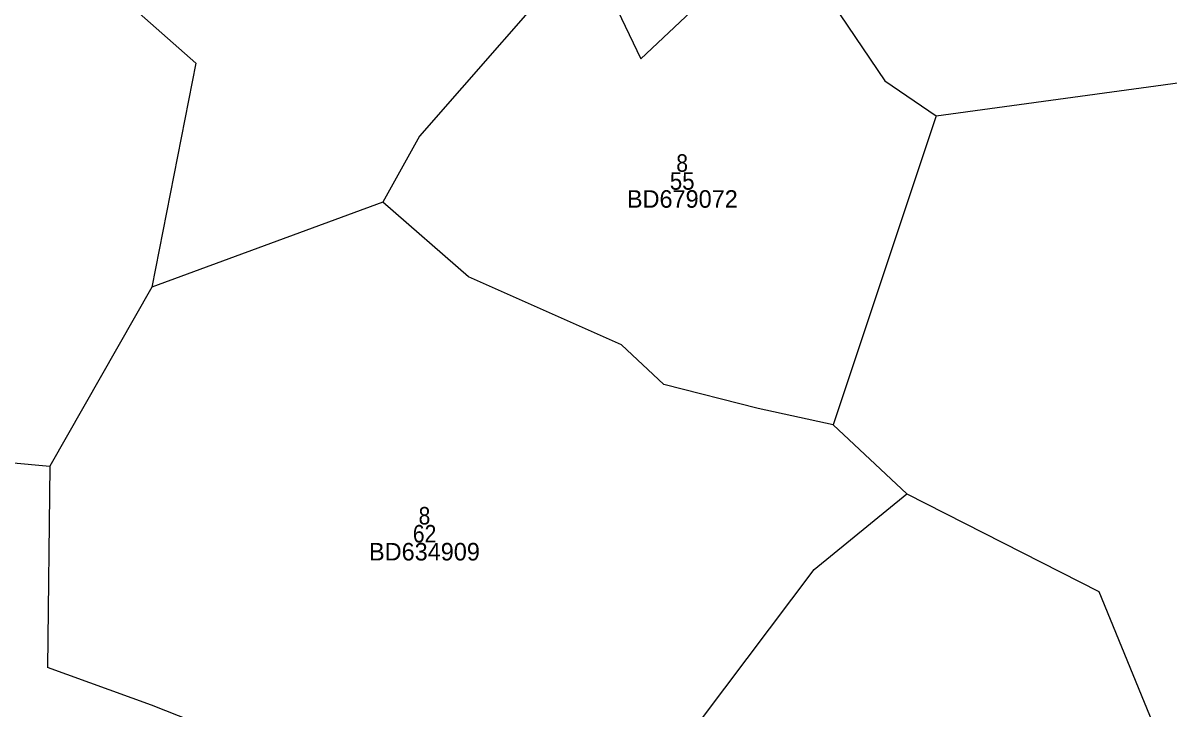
# Model space of a CAD drawing. Header units: metres. Extents: x 547915 to 556085, y 1814738 to 1822008.
# Drawn here: x 551421.3 to 551682.7, y 1819079.7 to 1819236.2 of the extents above; entities that cross this region are included whole.
import ezdxf
from ezdxf.enums import TextEntityAlignment as Align

# ---------------------------------------------------------------- set-up
doc = ezdxf.new("R2010")
doc.units = ezdxf.units.M
doc.header["$LTSCALE"] = 1.6
doc.layers.add('10', color=7, linetype='Continuous', lineweight=13)
doc.layers.add('20', color=7, linetype='Continuous')

msp = doc.modelspace()

# ---------------------------------------------------------------- linework, layer by layer
at = {"layer": '10'}
for p, q in [((551629.57, 1819215), (551691.25, 1819223.4)), ((551629.57, 1819215), (551606.09, 1819144.53)), ((551503.38, 1819195.33), (551450.71, 1819175.92)), ((551450.71, 1819175.92), (551427.42, 1819135.11)), ((551606.09, 1819144.53), (551622.92, 1819128.83))]:
    msp.add_line(p, q, dxfattribs=at)
for points in [[(551425.2, 1819258.37), (551460.7, 1819226.96), (551450.71, 1819175.92)], [(551549.86, 1819253.94), (551562.19, 1819227.97), (551594.18, 1819258.06), (551617.85, 1819222.94), (551629.57, 1819215)], [(551549.86, 1819253.94), (551511.7, 1819210.37), (551503.38, 1819195.33)], [(551606.09, 1819144.53), (551588.99, 1819148.23), (551567.47, 1819153.7), (551557.79, 1819162.77), (551522.94, 1819178.28), (551503.38, 1819195.33)], [(551330.2, 1819144.03), (551427.42, 1819135.11), (551426.9, 1819089.16)], [(551497.72, 1819046.55), (551540.2, 1819052.55), (551571.19, 1819070.93), (551601.79, 1819111.56), (551622.92, 1819128.83)], [(551622.92, 1819128.83), (551666.69, 1819106.5), (551731.29, 1818948.84)], [(551497.72, 1819046.55), (551485.07, 1819066.98), (551450.62, 1819080.64), (551426.9, 1819089.16)]]:
    msp.add_lwpolyline(points, dxfattribs=at)

# ---------------------------------------------------------------- texts
at = {"layer": '20'}
for s, width, p in [('8', 0.9, (551571.64, 1819202.23)), ('55', 0.95, (551571.65, 1819198.13)), ('8', 0.9, (551512.86, 1819121.8)), ('62', 0.9, (551512.89, 1819117.7))]:
    msp.add_text(s, height=4, dxfattribs=dict(at, width=width)).set_placement(p, align=Align.CENTER)
for s, p in [('BD679072', (551571.685, 1819194.03)), ('BD634909', (551512.86, 1819113.6))]:
    msp.add_text(s, height=4, dxfattribs=at).set_placement(p, align=Align.CENTER)

doc.saveas('drawing.dxf')
